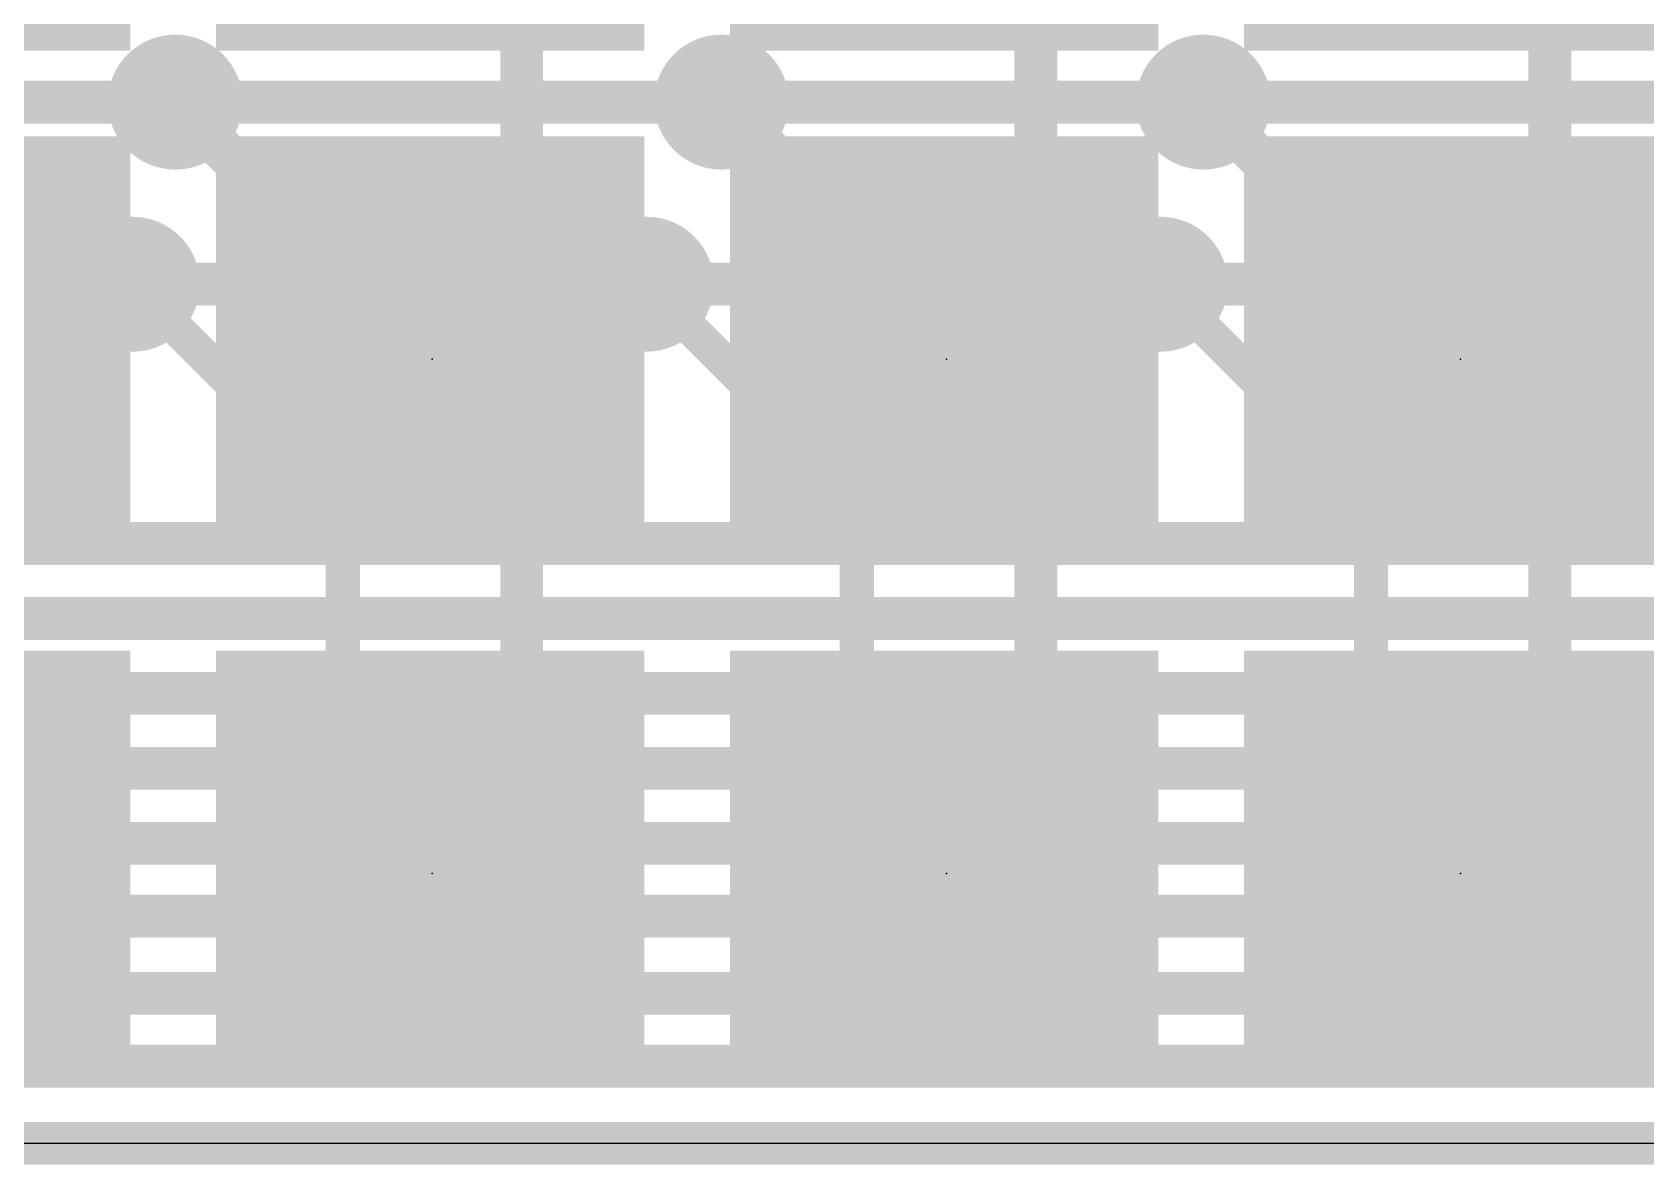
# Model space of a CAD drawing. Extents: x -0.1 to 66, y -0.1 to 31.
# Drawn here: x 14.79 to 24.35, y -0.13 to 6.59 of the extents above; entities that cross this region are included whole.
import ezdxf

# ---------------------------------------------------------------- set-up
doc = ezdxf.new("R2010")
doc.units = 0
for name, color, linetype in [('1', 12, 'CONTINUOUS'), ('16', 132, 'CONTINUOUS'), ('18', 110, 'CONTINUOUS'), ('20', 53, 'CONTINUOUS'), ('21', 40, 'CONTINUOUS'), ('23', 40, 'CONTINUOUS')]:
    doc.layers.add(name, color=color, linetype=linetype)

# ---------------------------------------------------------------- blocks, each defined once
blk = doc.blocks.new('RECT')
blk.add_solid([(-0.5, -0.5), (0.5, -0.5), (-0.5, 0.5), (0.5, 0.5)])
blk = doc.blocks.new('ROUNDV')
at = {"const_width": 0.5}
blk.add_lwpolyline([(0, -0.25, 1), (0, 0.25, 1), (0, -0.25)], format="xyb", dxfattribs=at)

msp = doc.modelspace()

# ---------------------------------------------------------------- linework, layer by layer
at = {"layer": '1'}
for points, const_width in [([(17.688, 4.1179), (17.688, 7.1659)], 0.254), ([(20.736, 7.1659), (20.736, 4.1179)], 0.254), ([(23.784, 4.1179), (23.784, 7.1659)], 0.254), ([(16.6274, 5.1785), (15.6337, 6.1722)], 0.254), ([(19.6754, 5.369), (18.8722, 6.1722)], 0.254), ([(22.7234, 5.1785), (21.7297, 6.1722)], 0.254), ([(19.6754, 5.1785), (19.6754, 5.369)], 0.254), ([(16.6274, 3.845), (15.3797, 5.0927)], 0.2032), ([(19.6754, 3.845), (18.4277, 5.0927)], 0.2032), ([(22.7234, 3.845), (21.4757, 5.0927)], 0.2032), ([(17.688, 1.0699), (17.688, 4.1179)], 0.254), ([(20.736, 4.1179), (20.736, 1.0699)], 0.254), ([(23.784, 1.0699), (23.784, 4.1179)], 0.254), ([(16.6274, 2.1305), (16.6274, 3.845)], 0.2032), ([(19.6754, 2.1305), (19.6754, 3.845)], 0.2032), ([(22.7234, 2.1305), (22.7234, 3.845)], 0.2032)]:
    msp.add_lwpolyline(points, dxfattribs=dict(at, const_width=const_width))
for points, const_width in [([(15.6786, 6.2171, 1), (15.5888, 6.1273)], 0.127), ([(18.9171, 6.2171, 1), (18.8273, 6.1273)], 0.127), ([(21.7746, 6.2171, 1), (21.6848, 6.1273)], 0.127), ([(19.7389, 5.369, 1), (19.6119, 5.369)], 0.127), ([(19.6305, 5.3241, 1), (19.7203, 5.4139)], 0.127), ([(16.5825, 5.1336, 1), (16.6723, 5.2234)], 0.127), ([(22.6785, 5.1336, 1), (22.7683, 5.2234)], 0.127), ([(15.4156, 5.1286, 1), (15.3438, 5.0568)], 0.1016), ([(18.4636, 5.1286, 1), (18.3918, 5.0568)], 0.1016), ([(19.6119, 5.1785, 1), (19.7389, 5.1785)], 0.127), ([(21.5116, 5.1286, 1), (21.4398, 5.0568)], 0.1016), ([(17.7515, 4.1179, 1), (17.6245, 4.1179)], 0.127), ([(20.7995, 4.1179, 1), (20.6725, 4.1179)], 0.127), ([(23.8475, 4.1179, 1), (23.7205, 4.1179)], 0.127), ([(17.6245, 4.1179, 1), (17.7515, 4.1179)], 0.127), ([(20.6725, 4.1179, 1), (20.7995, 4.1179)], 0.127), ([(23.7205, 4.1179, 1), (23.8475, 4.1179)], 0.127), ([(16.6782, 3.845, 1), (16.5766, 3.845)], 0.1016), ([(16.5914, 3.8091, 1), (16.6633, 3.881)], 0.1016), ([(19.7262, 3.845, 1), (19.6246, 3.845)], 0.1016), ([(19.6394, 3.8091, 1), (19.7113, 3.881)], 0.1016), ([(22.7742, 3.845, 1), (22.6726, 3.845)], 0.1016), ([(22.6874, 3.8091, 1), (22.7593, 3.881)], 0.1016), ([(16.5766, 2.1305, 1), (16.6782, 2.1305)], 0.1016), ([(19.6246, 2.1305, 1), (19.7262, 2.1305)], 0.1016), ([(22.6726, 2.1305, 1), (22.7742, 2.1305)], 0.1016), ([(17.6245, 1.0699, 1), (17.7515, 1.0699)], 0.127), ([(20.6725, 1.0699, 1), (20.7995, 1.0699)], 0.127), ([(23.7205, 1.0699, 1), (23.8475, 1.0699)], 0.127)]:
    msp.add_lwpolyline(points, format="xyb", dxfattribs=dict(at, const_width=const_width))
at = {"layer": '16', "const_width": 0.254}
for points in [[(15.6337, 6.1722), (12.5857, 6.1722)], [(15.6337, 6.1722), (18.8722, 6.1722)], [(18.8722, 6.1722), (21.7297, 6.1722)], [(24.7777, 6.1722), (21.7297, 6.1722)], [(12.3317, 5.0927), (15.3797, 5.0927)], [(15.3797, 5.0927), (18.4277, 5.0927)], [(18.4277, 5.0927), (21.4757, 5.0927)], [(21.4757, 5.0927), (24.5237, 5.0927)], [(31.242, 3.556), (8.509, 3.556)], [(31.9405, 3.1115), (8.1915, 3.1115)], [(32.4485, 2.667), (7.874, 2.667)], [(32.9565, 2.2225), (7.493, 2.2225)], [(33.4645, 1.778), (7.112, 1.778)], [(33.9598, 1.3462), (6.7818, 1.3462)], [(34.417, 0.889), (3.429, 0.889)], [(3.0988, 0.4572), (34.7472, 0.4572)], [(0, 0), (65.913, 0)]]:
    msp.add_lwpolyline(points, dxfattribs=at)
at = {"layer": '16', "const_width": 0.127}
for points in [[(15.6337, 6.2357, 1), (15.6337, 6.1087)], [(15.6337, 6.1087, 1), (15.6337, 6.2357)], [(18.8722, 6.2357, 1), (18.8722, 6.1087)], [(18.8722, 6.1087, 1), (18.8722, 6.2357)], [(21.7297, 6.2357, 1), (21.7297, 6.1087)], [(21.7297, 6.1087, 1), (21.7297, 6.2357)], [(15.3797, 5.1562, 1), (15.3797, 5.0292)], [(15.3797, 5.0292, 1), (15.3797, 5.1562)], [(18.4277, 5.1562, 1), (18.4277, 5.0292)], [(18.4277, 5.0292, 1), (18.4277, 5.1562)], [(21.4757, 5.1562, 1), (21.4757, 5.0292)], [(21.4757, 5.0292, 1), (21.4757, 5.1562)]]:
    msp.add_lwpolyline(points, format="xyb", dxfattribs=at)
at = {"layer": '20'}
msp.add_line((3, 0), (62, 0), dxfattribs=at)
at = {"layer": '21', "const_width": 0.1524}
for points in [[(17.2116, 4.9535), (16.8524, 4.5943)], [(17.2565, 4.5494), (17.2116, 4.9535)], [(20.2596, 4.9535), (19.9004, 4.5943)], [(20.3045, 4.5494), (20.2596, 4.9535)], [(23.3076, 4.9535), (22.9484, 4.5943)], [(23.3525, 4.5494), (23.3076, 4.9535)], [(17.1349, 4.8768), (17.2201, 4.8768)], [(20.1829, 4.8768), (20.2681, 4.8768)], [(23.2309, 4.8768), (23.3161, 4.8768)], [(16.9825, 4.7244), (17.237, 4.7244)], [(20.0305, 4.7244), (20.285, 4.7244)], [(23.0785, 4.7244), (23.333, 4.7244)], [(16.8524, 4.5943), (17.2565, 4.5494)], [(17.0532, 4.572), (17.254, 4.572)], [(19.9004, 4.5943), (20.3045, 4.5494)], [(20.1012, 4.572), (20.302, 4.572)], [(22.9484, 4.5943), (23.3525, 4.5494)], [(23.1492, 4.572), (23.35, 4.572)], [(17.2116, 1.9055), (16.8524, 1.5463)], [(17.2565, 1.5014), (17.2116, 1.9055)], [(20.2596, 1.9055), (19.9004, 1.5463)], [(20.3045, 1.5014), (20.2596, 1.9055)], [(23.3076, 1.9055), (22.9484, 1.5463)], [(23.3525, 1.5014), (23.3076, 1.9055)], [(17.1349, 1.8288), (17.2201, 1.8288)], [(20.1829, 1.8288), (20.2681, 1.8288)], [(23.2309, 1.8288), (23.3161, 1.8288)], [(16.9825, 1.6764), (17.237, 1.6764)], [(20.0305, 1.6764), (20.285, 1.6764)], [(23.0785, 1.6764), (23.333, 1.6764)], [(16.8524, 1.5463), (17.2565, 1.5014)], [(17.0532, 1.524), (17.254, 1.524)], [(19.9004, 1.5463), (20.3045, 1.5014)], [(20.1012, 1.524), (20.302, 1.524)], [(22.9484, 1.5463), (23.3525, 1.5014)], [(23.1492, 1.524), (23.35, 1.524)]]:
    msp.add_lwpolyline(points, dxfattribs=at)
at = {"layer": '21', "const_width": 0.0762}
for points in [[(17.2494, 4.9577, 1), (17.1737, 4.9493)], [(17.2385, 4.9266, 1), (17.1846, 4.9805)], [(20.2974, 4.9577, 1), (20.2217, 4.9493)], [(20.2865, 4.9266, 1), (20.2326, 4.9805)], [(23.3454, 4.9577, 1), (23.2697, 4.9493)], [(23.3345, 4.9266, 1), (23.2806, 4.9805)], [(17.1349, 4.9149, 1), (17.1349, 4.8387)], [(17.2201, 4.8387, 1), (17.2201, 4.9149)], [(20.1829, 4.9149, 1), (20.1829, 4.8387)], [(20.2681, 4.8387, 1), (20.2681, 4.9149)], [(23.2309, 4.9149, 1), (23.2309, 4.8387)], [(23.3161, 4.8387, 1), (23.3161, 4.9149)], [(16.9825, 4.7625, 1), (16.9825, 4.6863)], [(17.237, 4.6863, 1), (17.237, 4.7625)], [(20.0305, 4.7625, 1), (20.0305, 4.6863)], [(20.285, 4.6863, 1), (20.285, 4.7625)], [(23.0785, 4.7625, 1), (23.0785, 4.6863)], [(23.333, 4.6863, 1), (23.333, 4.7625)], [(16.8254, 4.6213, 1), (16.8793, 4.5674)], [(16.8566, 4.6322, 1), (16.8482, 4.5564)], [(17.0532, 4.6101, 1), (17.0532, 4.5339)], [(17.2523, 4.5115, 1), (17.2607, 4.5873)], [(17.254, 4.5339, 1), (17.254, 4.6101)], [(19.8734, 4.6213, 1), (19.9273, 4.5674)], [(19.9046, 4.6322, 1), (19.8962, 4.5564)], [(20.1012, 4.6101, 1), (20.1012, 4.5339)], [(20.3003, 4.5115, 1), (20.3087, 4.5873)], [(20.302, 4.5339, 1), (20.302, 4.6101)], [(22.9214, 4.6213, 1), (22.9753, 4.5674)], [(22.9526, 4.6322, 1), (22.9442, 4.5564)], [(23.1492, 4.6101, 1), (23.1492, 4.5339)], [(23.3483, 4.5115, 1), (23.3567, 4.5873)], [(23.35, 4.5339, 1), (23.35, 4.6101)], [(17.2186, 4.5452, 1), (17.2943, 4.5536)], [(20.2666, 4.5452, 1), (20.3423, 4.5536)], [(23.3146, 4.5452, 1), (23.3903, 4.5536)], [(17.2494, 1.9097, 1), (17.1737, 1.9013)], [(17.2385, 1.8786, 1), (17.1846, 1.9325)], [(20.2974, 1.9097, 1), (20.2217, 1.9013)], [(20.2865, 1.8786, 1), (20.2326, 1.9325)], [(23.3454, 1.9097, 1), (23.2697, 1.9013)], [(23.3345, 1.8786, 1), (23.2806, 1.9325)], [(17.1349, 1.8669, 1), (17.1349, 1.7907)], [(17.2201, 1.7907, 1), (17.2201, 1.8669)], [(20.1829, 1.8669, 1), (20.1829, 1.7907)], [(20.2681, 1.7907, 1), (20.2681, 1.8669)], [(23.2309, 1.8669, 1), (23.2309, 1.7907)], [(23.3161, 1.7907, 1), (23.3161, 1.8669)], [(16.9825, 1.7145, 1), (16.9825, 1.6383)], [(17.237, 1.6383, 1), (17.237, 1.7145)], [(20.0305, 1.7145, 1), (20.0305, 1.6383)], [(20.285, 1.6383, 1), (20.285, 1.7145)], [(23.0785, 1.7145, 1), (23.0785, 1.6383)], [(23.333, 1.6383, 1), (23.333, 1.7145)], [(16.8254, 1.5733, 1), (16.8793, 1.5194)], [(16.8566, 1.5842, 1), (16.8482, 1.5084)], [(17.0532, 1.5621, 1), (17.0532, 1.4859)], [(17.2186, 1.4972, 1), (17.2943, 1.5056)], [(17.2523, 1.4635, 1), (17.2607, 1.5393)], [(17.254, 1.4859, 1), (17.254, 1.5621)], [(19.8734, 1.5733, 1), (19.9273, 1.5194)], [(19.9046, 1.5842, 1), (19.8962, 1.5084)], [(20.1012, 1.5621, 1), (20.1012, 1.4859)], [(20.2666, 1.4972, 1), (20.3423, 1.5056)], [(20.3003, 1.4635, 1), (20.3087, 1.5393)], [(20.302, 1.4859, 1), (20.302, 1.5621)], [(22.9214, 1.5733, 1), (22.9753, 1.5194)], [(22.9526, 1.5842, 1), (22.9442, 1.5084)], [(23.1492, 1.5621, 1), (23.1492, 1.4859)], [(23.3146, 1.4972, 1), (23.3903, 1.5056)], [(23.3483, 1.4635, 1), (23.3567, 1.5393)], [(23.35, 1.4859, 1), (23.35, 1.5621)]]:
    msp.add_lwpolyline(points, format="xyb", dxfattribs=at)
at = {"layer": '23'}
for p in [(17.1577, 4.6482), (20.2057, 4.6482), (23.2537, 4.6482), (17.1577, 1.6002), (20.2057, 1.6002), (23.2537, 1.6002)]:
    msp.add_point(p, dxfattribs=at)

# ---------------------------------------------------------------- block references
at = {"layer": '1', "xscale": 0.8, "yscale": 0.8, "rotation": 225}
for p in [(16.6274, 5.1785), (19.6754, 5.1785), (22.7234, 5.1785), (14.64, 4.1179), (17.688, 4.1179), (20.736, 4.1179), (23.784, 4.1179), (16.6274, 2.1305), (19.6754, 2.1305), (22.7234, 2.1305), (14.64, 1.0699), (17.688, 1.0699), (20.736, 1.0699), (23.784, 1.0699)]:
    msp.add_blockref('RECT', p, dxfattribs=at)
at = {"layer": '18', "xscale": 0.8001, "yscale": 0.8001}
for p in [(15.6337, 6.1722), (15.6337, 6.1722), (18.8722, 6.1722), (18.8722, 6.1722), (21.7297, 6.1722), (21.7297, 6.1722), (15.3797, 5.0927), (15.3797, 5.0927), (18.4277, 5.0927), (18.4277, 5.0927), (21.4757, 5.0927), (21.4757, 5.0927), (24.5237, 5.0927), (24.5237, 5.0927)]:
    msp.add_blockref('ROUNDV', p, dxfattribs=at)
at = {"layer": '21', "xscale": 2.54, "yscale": 2.54}
for p in [(14.097, 7.747), (17.145, 7.747), (20.193, 7.747), (23.241, 7.747), (14.097, 4.699), (17.145, 4.699), (20.193, 4.699), (23.241, 4.699), (14.097, 1.651), (17.145, 1.651), (20.193, 1.651), (23.241, 1.651)]:
    msp.add_blockref('RECT', p, dxfattribs=at)
at = {"layer": '21', "xscale": 0.762, "yscale": 0.127, "rotation": 225}
for p in [(17.3014, 4.5045), (20.3494, 4.5045), (23.3974, 4.5045), (17.3014, 1.4565), (20.3494, 1.4565), (23.3974, 1.4565)]:
    msp.add_blockref('RECT', p, dxfattribs=at)

doc.saveas('drawing.dxf')
